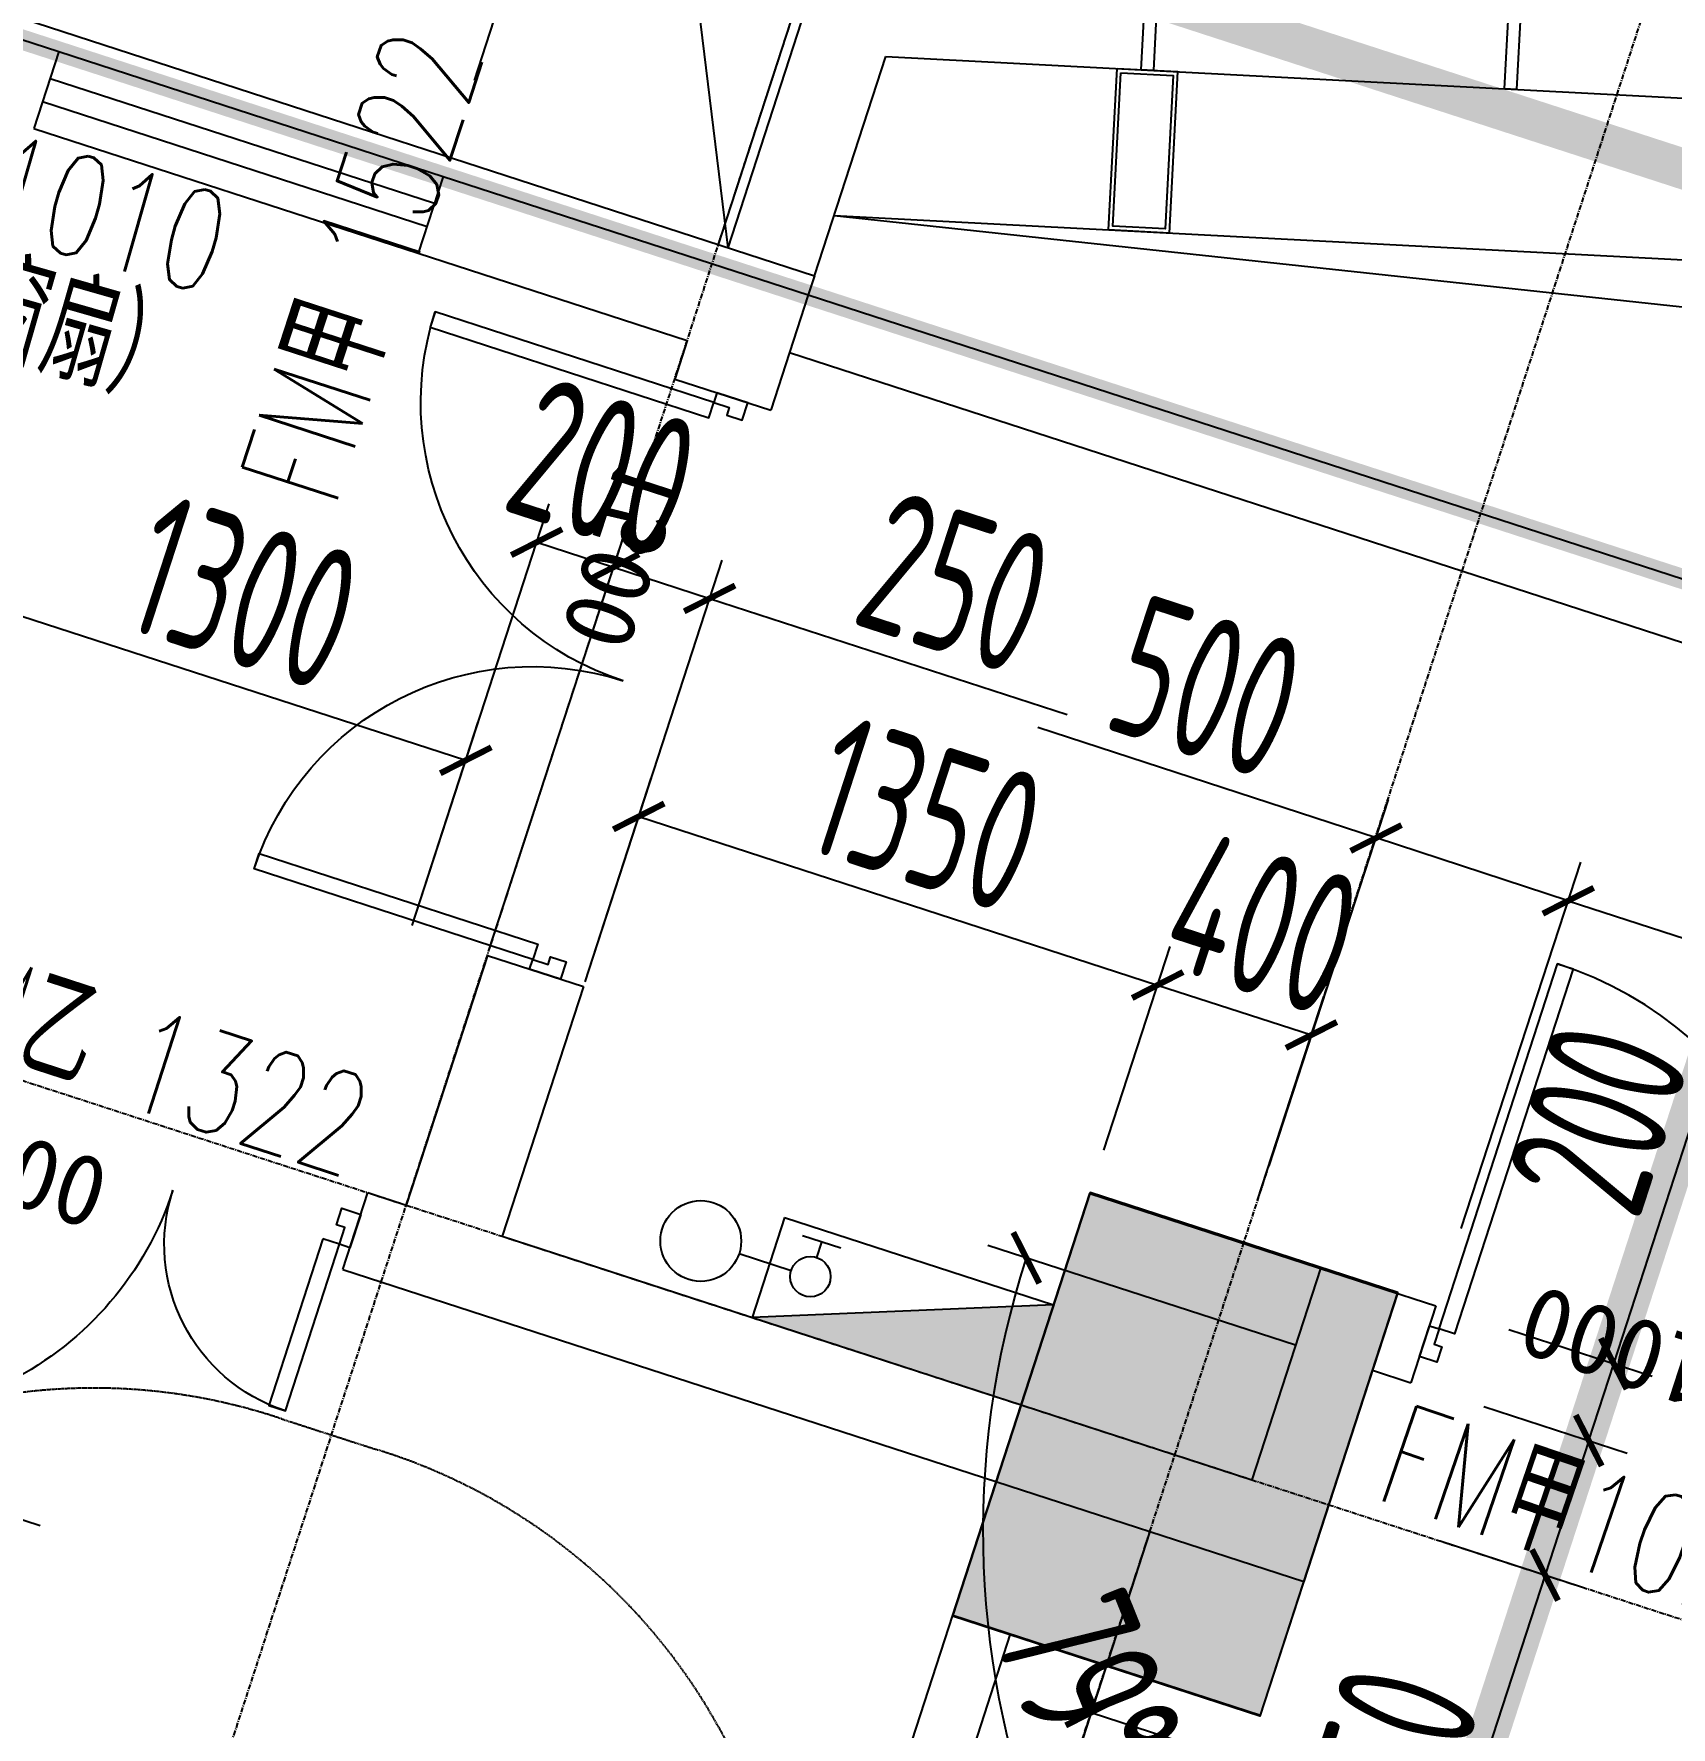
# Model space of a CAD drawing. Extents: x -3523 to 12007717, y -6694179 to 21431.
# Drawn here: x 11976257 to 11980309, y -6395453 to -6391261 of the extents above; entities that cross this region are included whole.
import ezdxf
from ezdxf.enums import TextEntityAlignment as Align
from ezdxf.xclip import XClip

# ---------------------------------------------------------------- set-up
doc = ezdxf.new("R2010")
doc.units = 0
doc.header["$LTSCALE"] = 10
doc.header["$MEASUREMENT"] = 0
doc.header["$XCLIPFRAME"] = 0
for name, pattern in [('A3-RG-axis-100$0$CENTER', [2, 1.25, -0.25, 0.25, -0.25]), ('A3-RI-4F$0$DASH', [0.35, 0.25, -0.1]), ('A3-RV-4F$0$DASH', [0.35, 0.25, -0.1]), ('DASHED2', [0.375, 0.25, -0.125])]:
    doc.linetypes.add(name, pattern=pattern)
for name, color, linetype in [('A-CLOD', 200, 'Continuous'), ('A3-RB-4F-100$0$A-DIMS-100', 1, 'Continuous'), ('A3-RG-axis-100$0$A-GRID', 1, 'A3-RG-axis-100$0$CENTER'), ('A3-RI-4F$0$$1$A-STRS-HRAL', 80, 'Continuous'), ('A3-RI-4F$0$A-DETAILS', 11, 'Continuous'), ('A3-RI-4F$0$A-DOOR', 32, 'Continuous'), ('A3-RI-4F$0$A-FLOR', 2, 'Continuous'), ('A3-RI-4F$0$A-GLAZ', 140, 'Continuous'), ('A3-RI-4F$0$A-STRS-HRAL', 80, 'Continuous'), ('A3-RI-4F$0$A-SYMB-VOID', 35, 'Continuous'), ('A3-RI-4F$0$A-WALL', 7, 'Continuous'), ('A3-RI-4F$0$A-WALL-FINI', 95, 'Continuous'), ('A3-RI-4F$0$A3-RS-2F$0$12000', 54, 'Continuous'), ('A3-RM-4F$0$$AUDIT_BAD_LAYER1', 7, 'Continuous'), ('A3-RM-4F$0$0P-FE-FH-P', 41, 'A3-RM-4F$0$YJdef_FE-FH_LINE_F'), ('A3-RM-4F$0$0P-FE-FH-V', 141, 'Continuous'), ('A3-RM-4F$0$0P-FE-HY', 141, 'Continuous'), ('A3-RS-1F$0$A-HATH-GRAY', 8, 'Continuous'), ('A3-RS-1F$0$A-WALL', 7, 'Continuous'), ('A3-RV-4F$0$A-SYMB-STRS', 1, 'Continuous'), ('A3-SYMB-4F-100$0$A-SYMB', 4, 'Continuous'), ('A3-SYMB-4F-100$0$A-SYMB-DOOR', 3, 'Continuous'), ('A3-SYMB-4F-100$0$A-SYMB-DOOR1', 3, 'Continuous'), ('A3-SYMB-4F-100$0$A-SYMB-DOOR2', 3, 'Continuous'), ('A3-SYMB-4F-100$0$A-SYMB-DOOR3', 3, 'Continuous')]:
    doc.layers.add(name, color=color, linetype=linetype)
doc.styles.add('A3-RB-4F-100$0$XD2008', font='xd-hzs.shx', dxfattribs={"width": 0.7, "bigfont": 'xd-hztxt.shx'})
doc.styles.add('A3-RI-4F$0$Standard', font='')
doc.styles.add('A3-RM-4F$0$hz1', font='hzs.shx', dxfattribs={"width": 0.75, "bigfont": 'hztxt.shx'})
doc.styles.add('A3-SYMB-4F-100$0$ECADI-TXT', font='simplex.shx', dxfattribs={"bigfont": 'hztxt.shx'})
doc.styles.get('A3-RI-4F$0$Standard').set_extended_font_data('SimSun')
doc.linetypes.add('A3-RM-4F$0$YJdef_FE-FH_LINE_F', pattern='A,4,-0.2,["F",A3-RM-4F$0$hz1,S=0.2,R=0,X=-0.1,Y=-0.1],-0.1', length=4.3)
doc.dimstyles.new('A3-RB-4F-100$0$XD100', dxfattribs={"dimscale": 100, "dimtxt": 3.5, "dimasz": 1.5, "dimexe": 1, "dimexo": 2, "dimgap": 0.5, "dimtad": 1, "dimdec": 0, "dimdsep": 46, "dimtxsty": 'A3-RB-4F-100$0$XD2008', "dimcen": 2.5, "dimclrt": 4, "dimaunit": 1, "dimadec": 0, "dimazin": 0, "dimtfac": 1, "dimtdec": 0, "dimtix": 1, "dimtmove": 0, "dimatfit": 3, "dimfxl": 0, "dimtolj": 1, "dimtzin": 0, "dimarcsym": 0})
doc.dimstyles.new('A3-RB-4F-100$0$XD100$0', dxfattribs={"dimscale": 100, "dimtxt": 3.5, "dimasz": 1, "dimexe": 1, "dimexo": 2, "dimgap": 0.5, "dimtad": 1, "dimdec": 0, "dimdsep": 46, "dimtxsty": 'A3-RB-4F-100$0$XD2008', "dimblk1": 'A3-RB-4F-100$0$_ARCHTICK', "dimblk2": 'A3-RB-4F-100$0$_ARCHTICK', "dimsah": 1, "dimcen": 2.5, "dimclrt": 4, "dimaunit": 1, "dimadec": 0, "dimazin": 0, "dimtfac": 1, "dimtdec": 0, "dimtix": 1, "dimtmove": 0, "dimatfit": 3, "dimfxl": 0, "dimtolj": 1, "dimtzin": 0, "dimarcsym": 0})

# ---------------------------------------------------------------- blocks, each defined once
blk = doc.blocks.new('A3-RI-4F$0$J-双扇门-1500')
for points in [[(25, 80), (25, 805), (65, 805), (65, 80)], [(1475, 80), (1475, 805), (1435, 805), (1435, 80)], [(0, 80), (25, 80), (25, 40), (45, 40), (45, 0), (0, 0)], [(1500, 80), (1475, 80), (1475, 40), (1455, 40), (1455, 0), (1500, 0)]]:
    blk.add_lwpolyline(points, close=True)
for centre, start, end in [((25, 80), 0, 90), ((1475, 80), 90, 180)]:
    blk.add_arc(centre, 725, start, end)
at = {"layer": 'Defpoints', "style": 'A3-RI-4F$0$Standard'}
blk.add_text('1500', height=175, rotation=360, dxfattribs=at).set_placement((210.4, 93.8))
blk = doc.blocks.new('A3-RI-4F$0$J-子母门-1300')
for points in [[(-72.9, 86.7), (-72.9, 899.2), (-29.6, 899.2), (-29.6, 86.7)], [(1129.6, 86.7), (1129.6, 520), (1172.9, 520), (1172.9, 86.7)], [(-100, 86.7), (-72.9, 86.7), (-72.9, 43.3), (-51.2, 43.3), (-51.2, 0), (-100, 0)], [(1200, 86.7), (1172.9, 86.7), (1172.9, 43.3), (1151.2, 43.3), (1151.2, 0), (1200, 0)]]:
    blk.add_lwpolyline(points, close=True)
for centre, radius, start, end in [((-72.9, 86.7), 812.5, 0, 90), ((1172.9, 86.7), 433.3, 90, 180)]:
    blk.add_arc(centre, radius, start, end)
at = {"layer": 'Defpoints', "style": 'A3-RI-4F$0$Standard'}
blk.add_text('1300', height=175, rotation=360, dxfattribs=at).set_placement((104.6, 72))
blk = doc.blocks.new('A3-RI-4F$0$J-单扇门-1000')
for points in [[(-1000, -40), (-975, -40), (-975, 0), (-955, 0), (-955, 40), (-1000, 40)], [(0, -40), (-25, -40), (-25, 0), (-45, 0), (-45, 40), (0, 40)], [(-25, -40), (-25, -990), (-65, -990), (-65, -40)]]:
    blk.add_lwpolyline(points, close=True)
blk.add_arc((-25, -40), 950, 180, 270)
at = {"layer": 'Defpoints', "style": 'A3-RI-4F$0$Standard'}
blk.add_text('1000', height=175, rotation=360, dxfattribs=at).set_placement((-693.6, -218.2))
blk = doc.blocks.new('A3-RI-4F')
at = {"layer": 'A3-RI-4F$0$$1$A-STRS-HRAL'}
blk.add_lwpolyline([(11978237.5, -6391710.7), (11986780.8, -6392158.5), (11972568.2, -6425641.2)], dxfattribs=at)
at = {"layer": 'A3-RI-4F$0$A-DETAILS'}
for points in [[(11979007.9, -6391150.3), (11979037.9, -6391151.9), (11979027.4, -6391351.6), (11978997.5, -6391350)], [(11979906.7, -6391197.4), (11979936.7, -6391199), (11979926.2, -6391398.7), (11979896.2, -6391397.1)], [(11978937.5, -6391346.9), (11979087.3, -6391354.7), (11979066.4, -6391754.2), (11978916.6, -6391746.3)], [(11978947, -6391357.4), (11979076.8, -6391364.2), (11979056.9, -6391743.7), (11978927.1, -6391736.9)]]:
    blk.add_lwpolyline(points, close=True, dxfattribs=at)
blk.add_lwpolyline([(11978189, -6391860.1), (11978365.4, -6391316.9), (11987372.2, -6391788.9), (11973314.7, -6424906.3)], dxfattribs=at)
at = {"layer": 'A3-RI-4F$0$A-FLOR', "linetype": 'A3-RI-4F$0$DASH', "const_width": 50}
blk.add_lwpolyline([(11978173.5, -6391907.6), (11978173.5, -6391907.6), (11943983.5, -6380797), (11944800.8, -6378307.8), (11943489.7, -6377883.3), (11943489.7, -6377883.3), (11936318.7, -6375553.3), (11936423.8, -6375230), (11935995.8, -6375090.9), (11935887.7, -6375423.8)], dxfattribs=at)
blk.add_lwpolyline([(11968757.9, -6413465.9, -0.216553), (11974751.3, -6410645.7), (11975051.6, -6408978.4), (11976779.4, -6409539.8), (11976814.5, -6409345.1, -0.16088), (11978533.3, -6405952.9, 0.089363), (11981166.4, -6401870), (11983808.4, -6393738.5), (11978173.5, -6391907.6)], format="xyb", dxfattribs=at)
at = {"layer": 'A3-RI-4F$0$A-GLAZ'}
for p, q in [((11976319.2, -6391305), (11977270.2, -6391614)), ((11976297.5, -6391371.6), (11977248.6, -6391680.6)), ((11976279, -6391428.7), (11977230.1, -6391737.7)), ((11976257.4, -6391495.2), (11977208.4, -6391804.2))]:
    blk.add_line(p, q, dxfattribs=at)
for points in [[(11977951.2, -6391782.8), (11978187, -6391057.2), (11987741.9, -6391557.9), (11973544.8, -6425004)], [(11977975, -6391790.5), (11978204.8, -6391083.2), (11987704.9, -6391581), (11973521.8, -6424994.3)]]:
    blk.add_lwpolyline(points, dxfattribs=at)
at = {"layer": 'A3-RI-4F$0$A-STRS-HRAL'}
for p, q in [((11978173.5, -6391907.6), (11983808.4, -6393738.5)), ((11978127.2, -6392050.3), (11983619.4, -6393834.8))]:
    blk.add_line(p, q, dxfattribs=at)
at = {"layer": 'A3-RI-4F$0$A-SYMB-VOID'}
blk.add_lwpolyline([(11978237.5, -6391710.7), (11986072.8, -6392554.9), (11985027.2, -6396289.8)], dxfattribs=at)
at = {"layer": 'A3-RI-4F$0$A-WALL'}
for p, q in [((11975938.7, -6391181.5), (11976319.2, -6391305.1)), ((11976319.2, -6391305), (11976257.3, -6391495.3)), ((11977270.2, -6391614), (11977208.4, -6391804.3)), ((11977270.2, -6391614.1), (11978173.5, -6391907.6)), ((11977208.4, -6391804.3), (11977873.9, -6392020.6)), ((11978173.5, -6391907.6), (11978080.8, -6392192.9)), ((11977873.9, -6392020.6), (11977843, -6392115.7)), ((11977843, -6392115.7), (11978080.8, -6392192.9)), ((11977379.5, -6393542.3), (11977178.7, -6394160.4)), ((11977379.5, -6393542.3), (11977617.3, -6393619.5)), ((11977617.3, -6393619.5), (11977416.4, -6394237.7)), ((11977021.7, -6394319.8), (11977083.5, -6394129.5)), ((11977083.5, -6394129.5), (11977178.7, -6394160.4)), ((11977416.4, -6394237.7), (11979271, -6394840.3)), ((11977021.7, -6394319.8), (11979399.4, -6395092.3)), ((11979440.9, -6394317.2), (11979271, -6394840.3)), ((11979440.9, -6394317.2), (11979726.4, -6394410)), ((11979726.4, -6394410), (11979664.6, -6394600.2)), ((11979569.3, -6394569.2), (11979399.4, -6395092.3)), ((11979569.3, -6394569.2), (11979664.6, -6394600.2)), ((11976553.9, -6401262.3), (11978531.6, -6395175.5)), ((11976696.5, -6401308.6), (11978674.2, -6395221.9))]:
    blk.add_line(p, q, dxfattribs=at)
at = {"layer": 'A3-RI-4F$0$A-WALL-FINI'}
for p, q in [((11972530.4, -6390021.5), (11978189, -6391860.1)), ((11978189, -6391860.1), (11978173.5, -6391907.6))]:
    blk.add_line(p, q, dxfattribs=at)
at = {"layer": 'A3-RI-4F$0$A3-RS-2F$0$12000'}
blk.add_3dface([(11978531.4, -6395175.5), (11979292.2, -6395422.7), (11979632.1, -6394376.5), (11978871.2, -6394129.3)], dxfattribs=at)
at = {"layer": 'A3-RI-4F$0$A-DOOR', "xscale": -1}
for name, p, rotation in [('A3-RI-4F$0$J-双扇门-1500', (11978023.7, -6392174.4), 72.00000000119519), ('A3-RI-4F$0$J-子母门-1300', (11975924.8, -6393812.6), 162.000000000497)]:
    blk.add_blockref(name, p, dxfattribs=dict(at, rotation=rotation))
at = {"layer": 'A3-RI-4F$0$A-DOOR', "rotation": 162.0002932504972}
blk.add_blockref('A3-RI-4F$0$J-单扇门-1000', (11979698.1, -6394497), dxfattribs=at)
blk = doc.blocks.new('A3-RG-axis-100')
at = {"layer": 'A3-RG-axis-100$0$A-GRID'}
for p, q in [((11908702.6, -6371911.2), (12006585.7, -6403715.4)), ((11972697.9, -6407950.8), (11979432.3, -6387224.4)), ((11974600, -6408568.8), (11981334.4, -6387842.5))]:
    blk.add_line(p, q, dxfattribs=at)
blk = doc.blocks.new('A3-SYMB-4F-100$0$ECADI-TAG-DOOR')
at = {"layer": 'A3-SYMB-4F-100$0$A-SYMB-DOOR', "style": 'A3-SYMB-4F-100$0$ECADI-TXT', "width": 0.7}
for tag, p in [('门窗主编号1', (-6.414, 7.257)), ('门窗主编号2', (2.085, 7.257))]:
    blk.add_attdef(tag, p, '', height=2.5, dxfattribs=at)
at = {"layer": 'A3-SYMB-4F-100$0$A-SYMB-DOOR', "style": 'A3-SYMB-4F-100$0$ECADI-TXT', "width": 0.7, "flags": 1}
for tag, p in [('洞口尺寸(宽X高)', (-6.416, 1.62)), ('备注', (-6.394, -1.213))]:
    blk.add_attdef(tag, p, '', height=2.5, dxfattribs=at)
at = {"layer": 'A3-SYMB-4F-100$0$A-SYMB-DOOR1', "style": 'A3-SYMB-4F-100$0$ECADI-TXT', "width": 0.7}
blk.add_attdef('门窗辅编号1', (-6.414, 4.413), '', height=2.5, dxfattribs=at)
at = {"layer": 'A3-SYMB-4F-100$0$A-SYMB-DOOR2', "style": 'A3-SYMB-4F-100$0$ECADI-TXT', "width": 0.7}
blk.add_attdef('门窗辅编号2', (-2.861, 4.413), '', height=2.5, dxfattribs=at)
at = {"layer": 'A3-SYMB-4F-100$0$A-SYMB-DOOR3', "style": 'A3-SYMB-4F-100$0$ECADI-TXT', "width": 0.7}
blk.add_attdef('门窗辅编号3', (2.323, 4.413), '', height=2.5, dxfattribs=at)
blk = doc.blocks.new('A3-SYMB-4F-100')
at = {"layer": 'A3-SYMB-4F-100$0$A-SYMB'}
blk.add_lwpolyline([(11977975, -6391790.5), (11977771.6, -6390122.5), (11970546.7, -6387055.7)], dxfattribs=at)
at = {"layer": 'A3-SYMB-4F-100$0$A-SYMB-DOOR'}
ref = blk.add_blockref('A3-SYMB-4F-100$0$ECADI-TAG-DOOR', (11977916.5, -6391979.8), dxfattribs=dict(at, xscale=99.99999999997296, yscale=100, zscale=100, rotation=71.99999999999999))
ref.add_attrib('门窗主编号1', 'FM甲', dxfattribs={"height": 250, "rotation": 72, "style": 'A3-SYMB-4F-100$0$ECADI-TXT', "width": 0.7}).set_placement((11977152.7, -6391973.4), align=Align.RIGHT)
ref.add_attrib('门窗主编号2', '1522', (11977187.3, -6391880.7, 333.3), dxfattribs={"height": 250, "rotation": 72, "style": 'A3-SYMB-4F-100$0$ECADI-TXT', "width": 0.7})
ref = blk.add_blockref('A3-SYMB-4F-100$0$ECADI-TAG-DOOR', (11976363, -6394637.5), dxfattribs=dict(at, xscale=99.99999999997296, yscale=100.0000000000001, zscale=100, rotation=342))
ref.add_attrib('门窗主编号1', 'FM乙', dxfattribs={"height": 250, "rotation": 342, "style": 'A3-SYMB-4F-100$0$ECADI-TXT', "width": 0.7}).set_placement((11976369.4, -6393873.7), align=Align.RIGHT)
ref.add_attrib('门窗主编号2', '1322', (11976462.2, -6393908.3, 333.3), dxfattribs={"height": 250, "rotation": 342, "style": 'A3-SYMB-4F-100$0$ECADI-TXT', "width": 0.7})
ref = blk.add_blockref('A3-SYMB-4F-100$0$ECADI-TAG-DOOR', (11980582.3, -6396001.2), dxfattribs=dict(at, xscale=99.99999999997291, yscale=100, zscale=100, rotation=341.1066567178231))
ref.add_attrib('门窗主编号1', 'FM甲1022', dxfattribs={"height": 250, "rotation": 341.1067, "style": 'A3-SYMB-4F-100$0$ECADI-TXT', "width": 0.7}).set_placement((11980600.6, -6395237.6), align=Align.RIGHT)
at = {"layer": 'A3-SYMB-4F-100$0$A-SYMB-DOOR1'}
ref = blk.add_blockref('A3-SYMB-4F-100$0$ECADI-TAG-DOOR', (11976711.2, -6392672.9), dxfattribs=dict(at, xscale=99.99999999997293, yscale=100, zscale=100, rotation=344.0251775405333))
ref.add_attrib('门窗主编号1', 'C1010', dxfattribs={"height": 250, "rotation": 344.0252, "style": 'A3-SYMB-4F-100$0$ECADI-TXT', "width": 0.7}).set_placement((11976690.6, -6391909.3), align=Align.RIGHT)
ref = blk.add_blockref('A3-SYMB-4F-100$0$ECADI-TAG-DOOR', (11976614.4, -6392955.8), dxfattribs=dict(at, xscale=99.99999999997293, yscale=100, zscale=100, rotation=344.0251775405333))
ref.add_attrib('门窗主编号1', '（固定乙级窗扇）', dxfattribs={"height": 250, "rotation": 344.0252, "style": 'A3-SYMB-4F-100$0$ECADI-TXT', "width": 0.7}).set_placement((11976593.8, -6392192.2), align=Align.RIGHT)
blk = doc.blocks.new('*U3226')
at = {"layer": 'A3-RM-4F$0$$AUDIT_BAD_LAYER1', "extrusion": (0, 0, -1)}
blk.add_hatch(color=256, dxfattribs=at).paths.add_polyline_path([(-260, 700), (0, 0), (0, 700)])
for p, q in [((260, 700), (0, 700)), ((0, 0), (0, 700)), ((260, 700), (0, 0)), ((260, 0), (260, 700)), ((230.7, 155.9, 0), (230.7, 55.9, 0)), ((230.7, 105.9, 0), (190.7, 105.9, 0)), ((260, 0), (0, 0))]:
    blk.add_line(p, q, dxfattribs=at)
blk.add_circle((-140.7, 105.9, 0), 50, dxfattribs=at)
blk = doc.blocks.new('A3-RM-4F')
at = {"layer": 'A3-RM-4F$0$0P-FE-FH-P'}
blk.add_line((11978002.6, -6394280.3, 0), (11978131.2, -6394322.1, 0), dxfattribs=at)
at = {"layer": 'A3-RM-4F$0$0P-FE-FH-V'}
blk.add_circle((11977907.5, -6394249.4, 0), 100, dxfattribs=at)
at = {"layer": 'A3-RM-4F$0$0P-FE-HY', "xscale": -1, "rotation": 251.9999999998569}
blk.add_blockref('*U3226', (11978034.6, -6394438.6), dxfattribs=at)
blk = doc.blocks.new('A3-RB-4F-100$0$_ARCHTICK')
at = {"color": 0, "linetype": 'ByBlock', "const_width": 0.15}
blk.add_lwpolyline([(-0.5, -0.5), (0.5, 0.5)], dxfattribs=at)
blk = doc.blocks.new('*D2606')
at = {"layer": 'A3-RB-4F-100$0$A-DIMS-100', "color": 0, "lineweight": -2}
for p, q in [((11976396.4, -6391067.3), (11976547, -6390603.7)), ((11976516.1, -6390698.8), (11977467.2, -6391007.9)), ((11977347.5, -6391376.3), (11977498.1, -6390912.8))]:
    blk.add_line(p, q, dxfattribs=at)
at = {"layer": 'Defpoints', "color": 0}
for p in [(11977467.2, -6391007.9), (11976334.6, -6391257.5), (11977285.7, -6391566.5)]:
    blk.add_point(p, dxfattribs=at)
at = {"layer": 'A3-RB-4F-100$0$A-DIMS-100', "color": 0, "lineweight": -2, "xscale": 100, "yscale": 100, "zscale": 100}
for p, rotation in [((11976516.1, -6390698.8), 161.9999999999774), ((11977467.2, -6391007.9), 341.9999999999774)]:
    blk.add_blockref('A3-RB-4F-100$0$_ARCHTICK', p, dxfattribs=dict(at, rotation=rotation))
at = {"layer": 'A3-RB-4F-100$0$A-DIMS-100', "color": 4, "insert": (11977061.2, -6390639.4), "char_height": 350, "attachment_point": 5, "rotation": 342, "style": 'A3-RB-4F-100$0$XD2008'}
blk.add_mtext('\\A1;1000', dxfattribs=at)
blk = doc.blocks.new('*D2843')
at = {"layer": 'A3-RB-4F-100$0$A-DIMS-100', "color": 0, "lineweight": -2}
for p, q in [((11975533.4, -6394046.5), (11975306.4, -6394744.9)), ((11975628.5, -6394077.4), (11975401.5, -6394775.8)), ((11975337.3, -6394649.8), (11975432.4, -6394680.7)), ((11975432.4, -6394680.7), (11976272.5, -6394953.6))]:
    blk.add_line(p, q, dxfattribs=at)
at = {"layer": 'Defpoints', "color": 0}
for p in [(11975595.2, -6393856.2), (11975690.3, -6393887.1), (11975337.3, -6394649.8)]:
    blk.add_point(p, dxfattribs=at)
at = {"layer": 'A3-RB-4F-100$0$A-DIMS-100', "color": 0, "lineweight": -2, "xscale": 100, "yscale": 100, "zscale": 100}
for p, rotation in [((11975337.3, -6394649.8), 161.9999999998881), ((11975432.4, -6394680.7), 341.9999999998882)]:
    blk.add_blockref('A3-RB-4F-100$0$_ARCHTICK', p, dxfattribs=dict(at, rotation=rotation))
at = {"layer": 'A3-RB-4F-100$0$A-DIMS-100', "color": 4, "insert": (11976017.1, -6394634), "char_height": 350, "attachment_point": 5, "rotation": 342, "style": 'A3-RB-4F-100$0$XD2008'}
blk.add_mtext('\\A1;100', dxfattribs=at)
blk = doc.blocks.new('*D2740')
at = {"layer": 'A3-RB-4F-100$0$A-DIMS-100', "color": 0, "lineweight": -2}
for p, q in [((11975956.8, -6393066.7), (11976120.7, -6392562.5)), ((11976089.8, -6392657.6), (11977326.1, -6393059.4)), ((11977193.2, -6393468.4), (11977357, -6392964.3))]:
    blk.add_line(p, q, dxfattribs=at)
at = {"layer": 'Defpoints', "color": 0}
for p in [(11977326.1, -6393059.4), (11975895, -6393256.9), (11977131.4, -6393658.6)]:
    blk.add_point(p, dxfattribs=at)
at = {"layer": 'A3-RB-4F-100$0$A-DIMS-100', "color": 0, "lineweight": -2, "xscale": 100, "yscale": 100, "zscale": 100}
for p, rotation in [((11976089.8, -6392657.6), 161.9999999999493), ((11977326.1, -6393059.4), 341.9999999999494)]:
    blk.add_blockref('A3-RB-4F-100$0$_ARCHTICK', p, dxfattribs=dict(at, rotation=rotation))
at = {"layer": 'A3-RB-4F-100$0$A-DIMS-100', "color": 4, "insert": (11976777.5, -6392644.5), "char_height": 350, "attachment_point": 5, "rotation": 342, "style": 'A3-RB-4F-100$0$XD2008'}
blk.add_mtext('\\A1;1300', dxfattribs=at)
blk = doc.blocks.new('*D2741')
at = {"layer": 'A3-RB-4F-100$0$A-DIMS-100', "color": 0, "lineweight": -2}
for p, q in [((11977193.2, -6393468.4), (11977532.4, -6392424.5)), ((11977383.4, -6393530.2), (11977722.6, -6392486.3)), ((11977501.5, -6392519.6), (11977691.7, -6392581.4))]:
    blk.add_line(p, q, dxfattribs=at)
at = {"layer": 'Defpoints', "color": 0}
for p in [(11977691.7, -6392581.4), (11977131.4, -6393658.6), (11977321.6, -6393720.4)]:
    blk.add_point(p, dxfattribs=at)
at = {"layer": 'A3-RB-4F-100$0$A-DIMS-100', "color": 0, "lineweight": -2, "xscale": 100, "yscale": 100, "zscale": 100}
for p, rotation in [((11977501.5, -6392519.6), 161.999999999881), ((11977691.7, -6392581.4), 341.999999999881)]:
    blk.add_blockref('A3-RB-4F-100$0$_ARCHTICK', p, dxfattribs=dict(at, rotation=rotation))
at = {"layer": 'A3-RB-4F-100$0$A-DIMS-100', "color": 4, "insert": (11977666.1, -6392336.6), "char_height": 350, "attachment_point": 5, "rotation": 342, "style": 'A3-RB-4F-100$0$XD2008'}
blk.add_mtext('\\A1;200', dxfattribs=at)
blk = doc.blocks.new('*D2742')
at = {"layer": 'A3-RB-4F-100$0$A-DIMS-100', "color": 0, "lineweight": -2}
for p, q in [((11977383.4, -6393530.2), (11977722.6, -6392486.3)), ((11977621.2, -6393607.5), (11977960.4, -6392563.6)), ((11977691.7, -6392581.4), (11977929.5, -6392658.7)), ((11977929.5, -6392658.7), (11978814, -6392946.1))]:
    blk.add_line(p, q, dxfattribs=at)
at = {"layer": 'Defpoints', "color": 0}
for p in [(11977929.5, -6392658.7), (11977321.6, -6393720.4), (11977559.4, -6393797.7)]:
    blk.add_point(p, dxfattribs=at)
at = {"layer": 'A3-RB-4F-100$0$A-DIMS-100', "color": 0, "lineweight": -2, "xscale": 100, "yscale": 100, "zscale": 100}
for p, rotation in [((11977691.7, -6392581.4), 162.0000000000637), ((11977929.5, -6392658.7), 342.0000000000637)]:
    blk.add_blockref('A3-RB-4F-100$0$_ARCHTICK', p, dxfattribs=dict(at, rotation=rotation))
at = {"layer": 'A3-RB-4F-100$0$A-DIMS-100', "color": 4, "insert": (11978536.3, -6392619.3), "char_height": 350, "attachment_point": 5, "rotation": 342, "style": 'A3-RB-4F-100$0$XD2008'}
blk.add_mtext('\\A1;250', dxfattribs=at)
blk = doc.blocks.new('*D2743')
at = {"layer": 'A3-RB-4F-100$0$A-DIMS-100', "color": 0, "lineweight": -2}
for p, q in [((11977621.2, -6393607.5), (11977785, -6393103.3)), ((11977754.1, -6393198.4), (11979038, -6393615.6)), ((11978905.1, -6394024.6), (11979068.9, -6393520.5))]:
    blk.add_line(p, q, dxfattribs=at)
at = {"layer": 'Defpoints', "color": 0}
for p in [(11979038, -6393615.6), (11977559.4, -6393797.7), (11978843.3, -6394214.8)]:
    blk.add_point(p, dxfattribs=at)
at = {"layer": 'A3-RB-4F-100$0$A-DIMS-100', "color": 0, "lineweight": -2, "xscale": 100, "yscale": 100, "zscale": 100}
for p, rotation in [((11977754.1, -6393198.4), 161.9999999999411), ((11979038, -6393615.6), 341.9999999999412)]:
    blk.add_blockref('A3-RB-4F-100$0$_ARCHTICK', p, dxfattribs=dict(at, rotation=rotation))
at = {"layer": 'A3-RB-4F-100$0$A-DIMS-100', "color": 4, "insert": (11978465.6, -6393193), "char_height": 350, "attachment_point": 5, "rotation": 342, "style": 'A3-RB-4F-100$0$XD2008'}
blk.add_mtext('\\A1;1350', dxfattribs=at)
blk = doc.blocks.new('*D2744')
at = {"layer": 'A3-RB-4F-100$0$A-DIMS-100', "color": 0, "lineweight": -2}
for p, q in [((11978905.1, -6394024.6), (11979068.9, -6393520.5)), ((11979038, -6393615.6), (11979418.5, -6393739.2)), ((11979285.5, -6394148.2), (11979449.4, -6393644.1))]:
    blk.add_line(p, q, dxfattribs=at)
at = {"layer": 'Defpoints', "color": 0}
for p in [(11979418.5, -6393739.2), (11978843.3, -6394214.8), (11979223.7, -6394338.4)]:
    blk.add_point(p, dxfattribs=at)
at = {"layer": 'A3-RB-4F-100$0$A-DIMS-100', "color": 0, "lineweight": -2, "xscale": 100, "yscale": 100, "zscale": 100}
for p, rotation in [((11979038, -6393615.6), 161.9999999998746), ((11979418.5, -6393739.2), 341.9999999998747)]:
    blk.add_blockref('A3-RB-4F-100$0$_ARCHTICK', p, dxfattribs=dict(at, rotation=rotation))
at = {"layer": 'A3-RB-4F-100$0$A-DIMS-100', "color": 4, "insert": (11979297.8, -6393463.4), "char_height": 350, "attachment_point": 5, "rotation": 342, "style": 'A3-RB-4F-100$0$XD2008'}
blk.add_mtext('\\A1;400', dxfattribs=at)
blk = doc.blocks.new('*D2860')
at = {"layer": 'A3-RB-4F-100$0$A-DIMS-100', "color": 0, "lineweight": -2}
for p, q in [((11979845, -6394658.8), (11980199.9, -6394774.1)), ((11980104.8, -6394743.2), (11979996.6, -6395076)), ((11979736.9, -6394991.7), (11980091.7, -6395106.9)), ((11979996.6, -6395076), (11979709.2, -6395960.5))]:
    blk.add_line(p, q, dxfattribs=at)
at = {"layer": 'Defpoints', "color": 0}
for p in [(11979654.8, -6394597), (11980104.8, -6394743.2), (11979546.7, -6394929.9)]:
    blk.add_point(p, dxfattribs=at)
at = {"layer": 'A3-RB-4F-100$0$A-DIMS-100', "color": 0, "lineweight": -2, "xscale": 100, "yscale": 100, "zscale": 100}
for p, rotation in [((11980104.8, -6394743.2), 71.99999999993862), ((11979996.6, -6395076), 251.9999999999386)]:
    blk.add_blockref('A3-RB-4F-100$0$_ARCHTICK', p, dxfattribs=dict(at, rotation=rotation))
at = {"layer": 'A3-RB-4F-100$0$A-DIMS-100', "color": 4, "insert": (11979608, -6395543.9), "char_height": 350, "attachment_point": 5, "rotation": 72, "style": 'A3-RB-4F-100$0$XD2008'}
blk.add_mtext('\\A1;350', dxfattribs=at)
blk = doc.blocks.new('*D2861')
at = {"layer": 'A3-RB-4F-100$0$A-DIMS-100', "color": 0, "lineweight": -2}
for p, q in [((11980166.6, -6394553), (11980453.9, -6393668.5)), ((11979906.8, -6394468.6), (11980261.7, -6394583.9)), ((11980104.8, -6394743.2), (11980166.6, -6394553)), ((11979845, -6394658.8), (11980199.9, -6394774.1))]:
    blk.add_line(p, q, dxfattribs=at)
at = {"layer": 'Defpoints', "color": 0}
for p in [(11979716.6, -6394406.8), (11980166.6, -6394553), (11979654.8, -6394597)]:
    blk.add_point(p, dxfattribs=at)
at = {"layer": 'A3-RB-4F-100$0$A-DIMS-100', "color": 0, "lineweight": -2, "xscale": 100, "yscale": 100, "zscale": 100}
for p, rotation in [((11980166.6, -6394553), 71.99999999987462), ((11980104.8, -6394743.2), 251.9999999998746)]:
    blk.add_blockref('A3-RB-4F-100$0$_ARCHTICK', p, dxfattribs=dict(at, rotation=rotation))
at = {"layer": 'A3-RB-4F-100$0$A-DIMS-100', "color": 4, "insert": (11980127.2, -6393946.1), "char_height": 350, "attachment_point": 5, "rotation": 72, "style": 'A3-RB-4F-100$0$XD2008'}
blk.add_mtext('\\A1;200', dxfattribs=at)
blk = doc.blocks.new('*D2862')
at = {"layer": 'A3-RB-4F-100$0$A-DIMS-100', "color": 0, "lineweight": -2}
blk.add_line((11979379.1, -6394507.4), (11978617.9, -6394260.1), dxfattribs=at)
blk.add_arc((11980793.7, -6394967.1), 2187.8, 162, 241.9393, dxfattribs=at)
at = {"layer": 'Defpoints', "color": 0}
for p in [(11979569.3, -6394569.2), (11980793.7, -6394967.1), (11980793.7, -6394967.1), (11978630.8, -6395296), (11976876.1, -6402316.1)]:
    blk.add_point(p, dxfattribs=at)
at = {"layer": 'A3-RB-4F-100$0$A-DIMS-100', "color": 0, "lineweight": -2, "xscale": 100, "yscale": 100, "zscale": 100}
for p, rotation in [((11978713, -6394291), 71.99999999992632), ((11979764.5, -6396897.6), 331.939250397537)]:
    blk.add_blockref('A3-RB-4F-100$0$_ARCHTICK', p, dxfattribs=dict(at, rotation=rotation))
at = {"layer": 'A3-RB-4F-100$0$A-DIMS-100', "color": 4, "insert": (11979004.4, -6395688.9), "char_height": 350, "attachment_point": 5, "rotation": 291.9696, "style": 'A3-RB-4F-100$0$XD2008'}
blk.add_mtext('\\A1;79°56\'21"', dxfattribs=at)
blk = doc.blocks.new('*D2484')
at = {"layer": 'A3-RB-4F-100$0$A-DIMS-100', "color": 0, "lineweight": -2}
for p, q in [((11979789.3, -6394218), (11980085.1, -6393311.9)), ((11980054.1, -6393407), (11981004.7, -6393717.3)), ((11980740, -6394528.3), (11981035.7, -6393622.2))]:
    blk.add_line(p, q, dxfattribs=at)
at = {"layer": 'Defpoints', "color": 0}
for p in [(11981004.7, -6393717.3), (11979727.3, -6394408.1), (11980677.9, -6394718.5)]:
    blk.add_point(p, dxfattribs=at)
at = {"layer": 'A3-RB-4F-100$0$A-DIMS-100', "color": 0, "lineweight": -2, "xscale": 100, "yscale": 100, "zscale": 100}
for p, rotation in [((11980054.1, -6393407), 161.9213641221945), ((11981004.7, -6393717.3), 341.9213641221945)]:
    blk.add_blockref('A3-RB-4F-100$0$_ARCHTICK', p, dxfattribs=dict(at, rotation=rotation))
at = {"layer": 'A3-RB-4F-100$0$A-DIMS-100', "color": 4, "insert": (11980599.2, -6393348.2), "char_height": 350, "attachment_point": 5, "rotation": 341.9214, "style": 'A3-RB-4F-100$0$XD2008'}
blk.add_mtext('\\A1;1000', dxfattribs=at)
blk = doc.blocks.new('*D2485')
at = {"layer": 'A3-RB-4F-100$0$A-DIMS-100', "color": 0, "lineweight": -2}
for p, q in [((11979578.5, -6393251.7), (11978741.9, -6392978.6)), ((11979313.7, -6394062.8), (11979609.5, -6393156.7)), ((11980054.1, -6393407), (11979578.5, -6393251.7)), ((11979789.3, -6394218), (11980085.1, -6393311.9))]:
    blk.add_line(p, q, dxfattribs=at)
at = {"layer": 'Defpoints', "color": 0}
for p in [(11980054.1, -6393407), (11979251.7, -6394252.9), (11979727.3, -6394408.1)]:
    blk.add_point(p, dxfattribs=at)
at = {"layer": 'A3-RB-4F-100$0$A-DIMS-100', "color": 0, "lineweight": -2, "xscale": 100, "yscale": 100, "zscale": 100}
for p, rotation in [((11979578.5, -6393251.7), 161.9213641222226), ((11980054.1, -6393407), 341.9213641222226)]:
    blk.add_blockref('A3-RB-4F-100$0$_ARCHTICK', p, dxfattribs=dict(at, rotation=rotation))
at = {"layer": 'A3-RB-4F-100$0$A-DIMS-100', "color": 4, "insert": (11979158.7, -6392878), "char_height": 350, "attachment_point": 5, "rotation": 341.9214, "style": 'A3-RB-4F-100$0$XD2008'}
blk.add_mtext('\\A1;500', dxfattribs=at)
blk = doc.blocks.new('*D2493')
at = {"layer": 'A3-RB-4F-100$0$A-DIMS-100', "color": 0, "lineweight": -2}
for p, q in [((11979019, -6394968.7), (11978842.6, -6395511.4)), ((11978873.5, -6395416.3), (11982701.5, -6396660.1)), ((11982846.9, -6396212.5), (11982670.6, -6396755.2))]:
    blk.add_line(p, q, dxfattribs=at)
at = {"layer": 'Defpoints', "color": 0}
for p in [(11979080.8, -6394778.5), (11982908.7, -6396022.2), (11982701.5, -6396660.1)]:
    blk.add_point(p, dxfattribs=at)
at = {"layer": 'A3-RB-4F-100$0$A-DIMS-100', "color": 0, "lineweight": -2, "xscale": 100, "yscale": 100, "zscale": 100}
for p, rotation in [((11978873.5, -6395416.3), 161.9999999997966), ((11982701.5, -6396660.1), 341.9999999997966)]:
    blk.add_blockref('A3-RB-4F-100$0$_ARCHTICK', p, dxfattribs=dict(at, rotation=rotation))
at = {"layer": 'A3-RB-4F-100$0$A-DIMS-100', "color": 4, "insert": (11980857, -6395824.2), "char_height": 350, "attachment_point": 5, "rotation": 342, "style": 'A3-RB-4F-100$0$XD2008'}
blk.add_mtext('\\A1;4025', dxfattribs=at)
blk = doc.blocks.new('A3-RV-4F')
at = {"layer": 'A3-RV-4F$0$A-SYMB-STRS', "linetype": 'A3-RV-4F$0$DASH'}
blk.add_lwpolyline([(11975005.4, -6395662.8, -0.426145), (11976870.4, -6394689.5), (11977108.2, -6394766.4, -0.42596), (11978050.5, -6396647.6)], format="xyb", dxfattribs=at)
blk = doc.blocks.new('A3-RS-1F')
at = {"layer": 'A3-RS-1F$0$A-HATH-GRAY'}
blk.add_hatch(color=256, dxfattribs=at).paths.add_polyline_path([(11978530.4, -6395177.9), (11978870.3, -6394131.8), (11979631.2, -6394379), (11979291.2, -6395425.2)])
at = {"layer": 'A3-RS-1F$0$A-WALL'}
blk.add_lwpolyline([(11978530.4, -6395177.9), (11978870.3, -6394131.8), (11979631.2, -6394379), (11979291.2, -6395425.2)], close=True, dxfattribs=at)
blk = doc.blocks.new('A3-RB-4F-100')
at = {"layer": 'A3-RB-4F-100$0$A-DIMS-100'}
for p1, p2, distance, override, picture, middle in [((11976334.6, -6391257.5), (11977285.7, -6391566.5), 587.4, {"dimasz": 1, "dimadec": 3}, '*D2606', (11977061.2, -6390639.4)), ((11975895, -6393256.9), (11977131.4, -6393658.6), 630.1, {"dimasz": 1, "dimadec": 3}, '*D2740', (11976777.5, -6392644.5)), ((11977559.4, -6393797.7), (11978843.3, -6394214.8), 630.1, {"dimasz": 1, "dimadec": 3}, '*D2743', (11978465.6, -6393193)), ((11979727.3, -6394408.1), (11980677.9, -6394718.5), 1053.2, {"dimadec": 3}, '*D2484', (11980599.2, -6393348.2)), ((11979080.8, -6394778.5), (11982908.7, -6396022.2), -670.6, {"dimadec": 3}, '*D2493', (11980857, -6395824.2))]:
    dim = blk.add_aligned_dim(p1=p1, p2=p2, distance=distance, dimstyle='A3-RB-4F-100$0$XD100$0', override=override, dxfattribs=at)
    dim.commit()
    dim.dimension.update_dxf_attribs({"geometry": picture, "text_midpoint": middle})
for base, p1, p2, angle, override, picture, middle, dimtype in [((11977691.7, -6392581.4), (11977131.4, -6393658.6), (11977321.6, -6393720.4), 342, {"dimasz": 1, "dimadec": 3}, '*D2741', (11977596.6, -6392550.5), 129), ((11977929.5, -6392658.7), (11977321.6, -6393720.4), (11977559.4, -6393797.7), 342, {"dimasz": 1, "dimadec": 3}, '*D2742', (11978466.8, -6392833.3), 129), ((11980054.1, -6393407), (11979251.7, -6394252.9), (11979727.3, -6394408.1), 341.9214, {"dimadec": 3}, '*D2485', (11979088.9, -6393091.9), 129), ((11979418.5, -6393739.2), (11978843.3, -6394214.8), (11979223.7, -6394338.4), 342, {"dimasz": 1, "dimadec": 3}, '*D2744', (11979228.2, -6393677.4), 129), ((11980166.6, -6394553), (11979654.8, -6394597), (11979716.6, -6394406.8), 72, {"dimasz": 1, "dimadec": 3}, '*D2861', (11980341.2, -6394015.7), 129), ((11975337.3, -6394649.8), (11975690.3, -6393887.1), (11975595.2, -6393856.2), 342, {"dimasz": 1, "dimadec": 3}, '*D2843', (11975947.6, -6394848), 128), ((11980104.8, -6394743.2), (11979546.7, -6394929.9), (11979654.8, -6394597), 72, {"dimasz": 1, "dimadec": 3}, '*D2860', (11979822, -6395613.4), 129)]:
    dim = blk.add_linear_dim(base=base, p1=p1, p2=p2, angle=angle, dimstyle='A3-RB-4F-100$0$XD100$0', override=override, dxfattribs=at)
    dim.commit()
    dim.dimension.update_dxf_attribs({"geometry": picture, "text_midpoint": middle, "dimtype": dimtype})
dim = blk.add_angular_dim_2l(base=(11978630.7816, -6395295.9547), line1=((11979569.3374, -6394569.2449), (11980793.6729, -6394967.0556)), line2=((11976876.1092, -6402316.1127), (11980793.6729, -6394967.0556)), dimstyle='A3-RB-4F-100$0$XD100', override={"dimasz": 1, "dimblk1": 'A3-RB-4F-100$0$_ARCHTICK', "dimblk2": 'A3-RB-4F-100$0$_ARCHTICK', "dimsah": 1, "dimadec": 3}, dxfattribs=at)
dim.commit()
dim.dimension.update_dxf_attribs({"geometry": '*D2862', "text_midpoint": (11979004.361, -6395688.8813)})

msp = doc.modelspace()

# ---------------------------------------------------------------- linework, layer by layer
at = {"layer": 'A-CLOD', "linetype": 'DASHED2', "const_width": 100}
msp.add_lwpolyline([(11976162.8, -6390238.7), (11980470.9, -6391638.5, -0.414214), (11980856.1, -6392394.5), (11977434.6, -6402924.8, -0.414214), (11976678.6, -6403310), (11972370.5, -6401910.2, -0.414214), (11971985.2, -6401154.2), (11975406.7, -6390623.9, -0.414214)], format="xyb", close=True, dxfattribs=at)

# ---------------------------------------------------------------- block references
for name in ['A3-RB-4F-100', 'A3-RI-4F', 'A3-RG-axis-100', 'A3-SYMB-4F-100', 'A3-RM-4F', 'A3-RV-4F']:
    msp.add_blockref(name, (0, 0))
ref = msp.add_blockref('A3-RS-1F', (0, 0))
XClip(ref).set_block_clipping_path([(11871425.4322899505, -6415321.6611522771), (11906602.3863900397, -6425223.3304480491), (11927660.6718041506, -6433885.5894491719), (11979180.2172092292, -6452870.0973187089), (12006666.0703704003, -6383055.1873073513), (11899640.5729718395, -6357118.50795958), (11882000.8699817006, -6406957.6178313009)])

doc.saveas('drawing.dxf')
